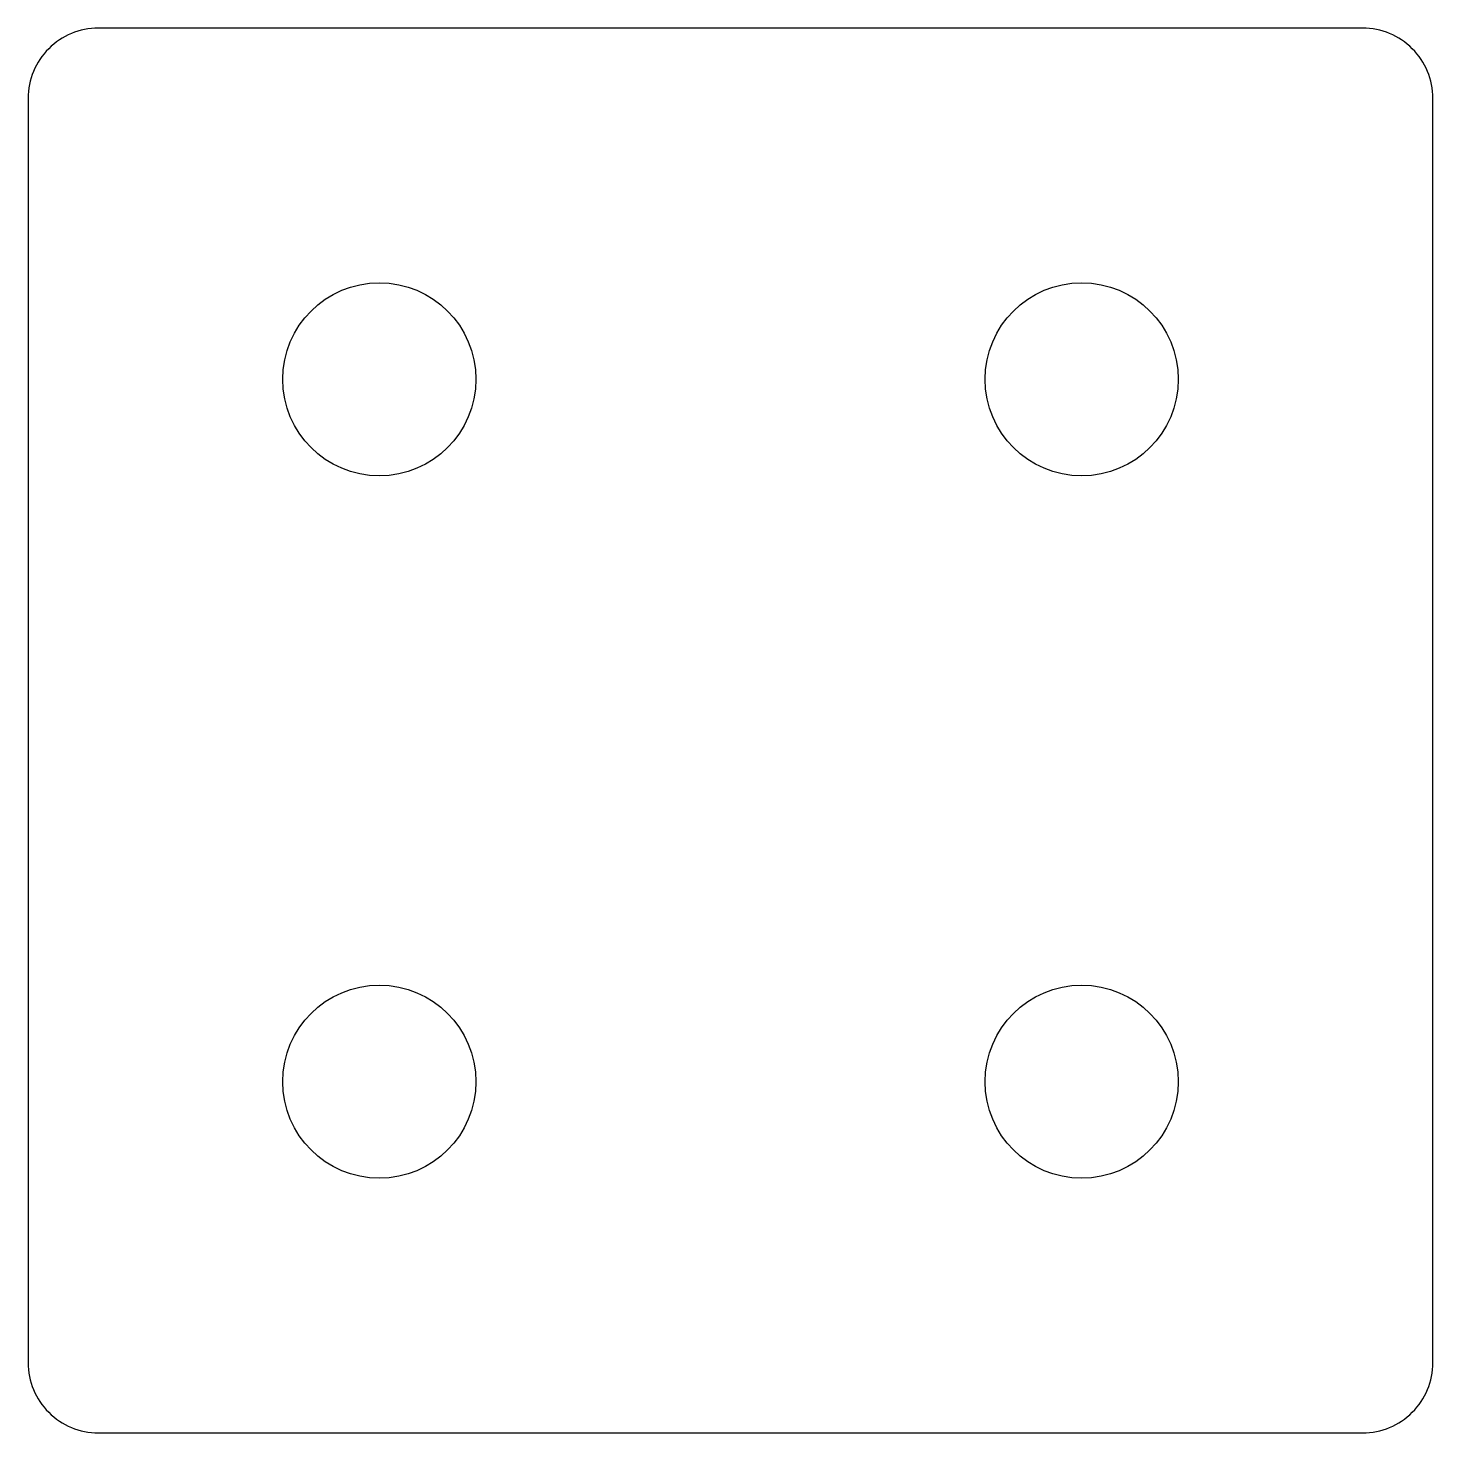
# Model space of a CAD drawing. Header units: millimetres. Extents: x -20 to 20, y -20 to 20.
import ezdxf

# ---------------------------------------------------------------- set-up
doc = ezdxf.new("R2010")
doc.units = ezdxf.units.MM

msp = doc.modelspace()

# ---------------------------------------------------------------- linework, layer by layer
msp.add_lwpolyline([(18, -20, 0.414214), (20, -18), (20, 18, 0.414214), (18, 20), (-18, 20, 0.414214), (-20, 18), (-20, -18, 0.414214), (-18, -20)], format="xyb", close=True)
for centre in [(-10, 10), (10, 10), (-10, -10), (10, -10)]:
    msp.add_circle(centre, 2.75)

doc.saveas('drawing.dxf')
